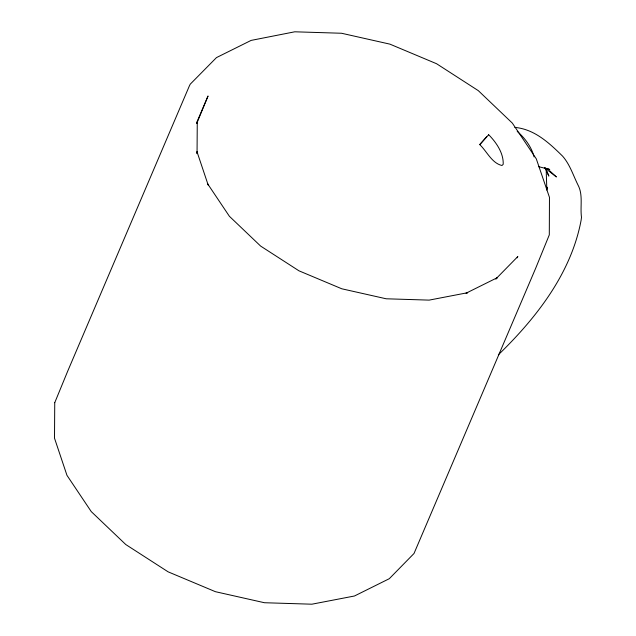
<?xml version="1.0" encoding="UTF-8"?>
<svg xmlns="http://www.w3.org/2000/svg" width="636" height="636" viewBox="0 0 636 636"><rect width="100%" height="100%" fill="white"/><g stroke="black" fill="none" stroke-linecap="round" stroke-linejoin="round"><path stroke-width="0.95" d="M546.96 189.162L547.206 187.27L546.729 189.194M196.77 123.344L197.263 121.985L197.049 153.674L196.977 151.662L208.155 184.989L207.384 183.446L229.389 216.28L260.633 246.084L298.968 270.817L341.794 288.792L386.195 298.785L429.133 300.12L467.691 292.703L466.021 293.22L497.28 277.701L495.77 279.045L517.831 256.539L517.195 257.826M196.882 123.146L208.044 95.988L196.763 122.43M488.575 134.601C496.136 142.257 503.672 153.014 503.203 164.311L501.979 165.503C491.835 163.198 486.906 151.392 479.751 144.603L486.683 136.74M479.751 144.603L488.591 134.84M498.401 354.753C536.299 317.984 571.255 273.249 581.121 220.159L581.495 217.329C580 206.66 583.307 194.87 577.973 184.957C573.147 175.234 569.904 164.486 562.629 156.186C549.178 142.965 534.566 129.203 514.818 127.391M538.628 166.664L549.735 169.494L546.658 168.325M544.734 167.801L556.381 176.943L549.48 170.631M517.219 131.358C524.938 138.139 531.497 146.86 534.089 156.933M544.909 167.443L548.868 176.093L546.928 171.482M546.173 169.454L546.841 190.1M54.744 402.683L54.505 438.188L66.963 475.338L91.266 511.614L125.769 544.527L168.111 571.836L215.413 591.687L264.441 602.729L311.871 604.2L354.451 596.004L389.296 578.704L414.02 553.471L535.639 268.344L549.297 234.875L549.472 197.383L536.307 158.881L512.338 123.114L478.312 90.654L436.558 63.719L389.908 44.138L341.548 33.255L294.778 31.8L251.117 40.402L216.463 57.606L190.244 84.175L189.29 86.114L67.67 371.241L54.744 402.683"/></g></svg>
